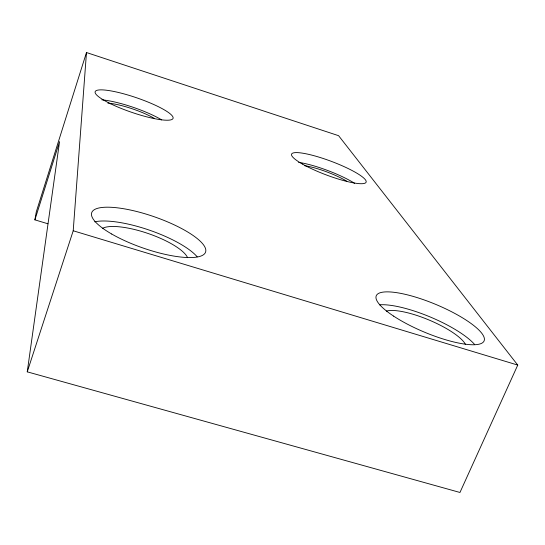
<?xml version="1.0" encoding="UTF-8"?>
<svg xmlns="http://www.w3.org/2000/svg" width="545" height="545" viewBox="0 0 545 545"><rect width="100%" height="100%" fill="white"/><g stroke="black" fill="none" stroke-linecap="round" stroke-linejoin="round"><path stroke-width="0.82" d="M27.25 371.84L73.214 230.773L86.478 52.531L338.595 135.685L517.75 365.075L459.96 492.469L27.25 371.84L59.555 141.625L34.894 219.853L47.905 223.777M34.894 219.853L36.304 211.821L86.478 52.531M73.214 230.773L517.75 365.075M102.528 228.348A46.454 13.325 19 0 1 148.308 233.567A46.454 13.325 19 0 1 187.575 257.683M386.371 311.106A45.092 12.038 22.8 0 1 428.983 319.99A45.092 12.038 22.8 0 1 465.41 344.27M94.721 221.822A60.032 17.229 19 0 1 148.792 229.942A60.032 17.229 19 0 1 197.201 256.818M379.456 304.825A58.261 15.56 22.8 0 1 429.985 316.883A58.261 15.56 22.8 0 1 474.702 344.583M107.89 103.121A31.78 6.172 18.9 0 1 154.317 118.415M304.512 165.694A30.745 5.832 20.7 0 1 346.818 181.233M298.592 162.362A39.717 7.535 20.7 0 1 354.618 183.338M101.806 99.824A41.059 7.977 18.9 0 1 161.674 119.9M111.705 234.023A60.25 16.602 19.1 0 0 204.94 253.309A60.25 16.602 19.1 0 0 129.322 209.798A60.25 16.602 19.1 0 0 111.705 234.023M393.64 316.127A58.465 14.988 22.7 0 0 483.156 342.246A58.465 14.988 22.7 0 0 413.716 296.562A58.465 14.988 22.7 0 0 393.64 316.127M110.805 103.863A41.161 7.671 18.9 0 0 172.86 118.749A41.161 7.671 18.9 0 0 118.64 92.521A41.161 7.671 18.9 0 0 110.805 103.863M302.346 164.011A39.812 7.242 20.6 0 0 364.843 183.236A39.812 7.242 20.6 0 0 319.2 157.212A39.812 7.242 20.6 0 0 302.346 164.011"/></g></svg>
